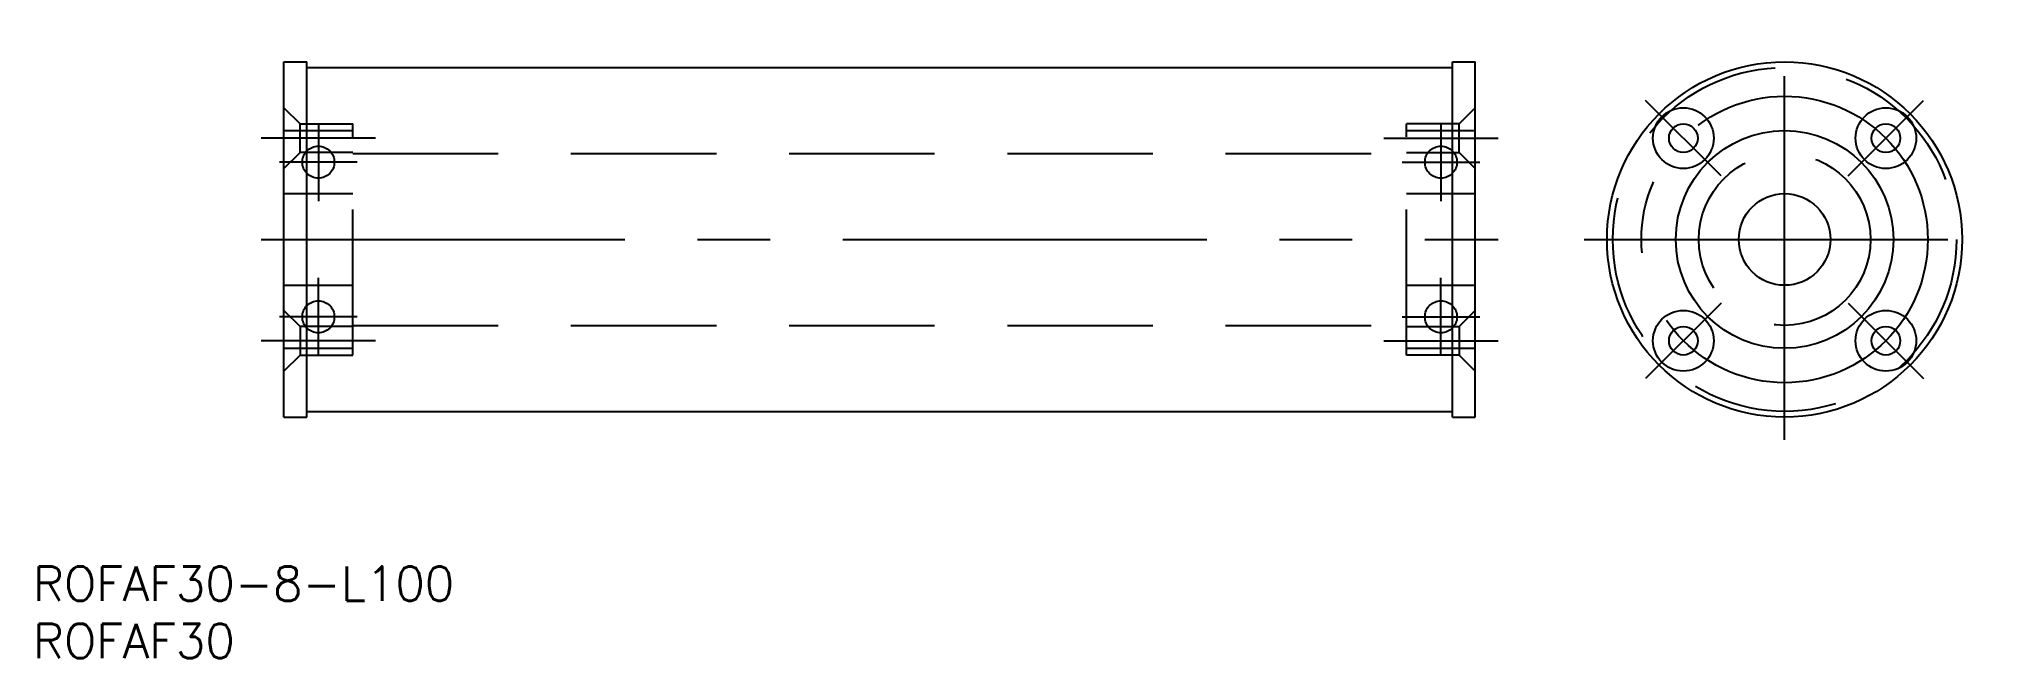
# Model space of a CAD drawing. Extents: x -152 to 18, y -37 to 18.
import ezdxf

# ---------------------------------------------------------------- set-up
doc = ezdxf.new("R2010")
doc.units = 0
doc.linetypes.add('CENTER', pattern=[50.8, 31.75, -6.35, 6.35, -6.35])
doc.linetypes.add('DASHED', pattern=[19.05, 12.7, -6.35])
doc.layers.get('0').update_dxf_attribs({"linetype": 'CONTINUOUS'})
doc.layers.add('CENTER', color=1, linetype='CENTER')
doc.styles.get("Standard").update_dxf_attribs({"font": 'txt.shx', "height": 3, "bigfont": 'bigfont.shx'})

msp = doc.modelspace()

# ---------------------------------------------------------------- linework, layer by layer
at = {"color": 7, "linetype": 'CONTINUOUS'}
for p, q in [((-131, -15.5), (-131, 15.5)), ((-131, 15.5), (-129, 15.5)), ((-129, -15.5), (-129, 15.5)), ((-29, -15.5), (-29, 15.5)), ((-29, 15.5), (-27, 15.5)), ((-27, -15.5), (-27, 15.5)), ((-129, 15), (-29, 15)), ((-129, -15), (-29, -15)), ((-131, -15.5), (-129, -15.5)), ((-29, -15.5), (-27, -15.5))]:
    msp.add_line(p, q, dxfattribs=at)
at = {"color": 3, "linetype": 'DASHED'}
for p, q in [((-131, 11.49), (-129.6, 10.09)), ((-27, 11.49), (-28.4, 10.09)), ((-131, 9.5), (-125, 9.5)), ((-129.6, 7.59), (-129.6, 10.09)), ((-129.6, 10.09), (-125, 10.09)), ((-125, -10.09), (-125, 10.09)), ((-33, -10.09), (-33, 10.09)), ((-28.4, 10.09), (-33, 10.09)), ((-33, 9.5), (-27, 9.5)), ((-28.4, 7.59), (-28.4, 10.09)), ((-131, 6.19), (-129.6, 7.59)), ((-125, 7.59), (-129.6, 7.59)), ((-125, 7.5), (-33, 7.5)), ((-33, 7.59), (-28.4, 7.59)), ((-27, 6.19), (-28.4, 7.59)), ((-131, 4), (-125, 4)), ((-33, 4), (-27, 4)), ((-131, -4), (-125, -4)), ((-33, -4), (-27, -4)), ((-131, -6.19), (-129.6, -7.59)), ((-27, -6.19), (-28.4, -7.59)), ((-125, -7.59), (-129.6, -7.59)), ((-129.6, -7.59), (-129.6, -10.09)), ((-125, -7.5), (-33, -7.5)), ((-33, -7.59), (-28.4, -7.59)), ((-28.4, -7.59), (-28.4, -10.09)), ((-131, -9.5), (-125, -9.5)), ((-131, -11.49), (-129.6, -10.09)), ((-129.6, -10.09), (-125, -10.09)), ((-33, -9.5), (-27, -9.5)), ((-28.4, -10.09), (-33, -10.09)), ((-27, -11.49), (-28.4, -10.09))]:
    msp.add_line(p, q, dxfattribs=at)
at = {"color": 7, "linetype": 'CONTINUOUS'}
for centre, radius in [((0, 0), 15.5), ((-8.84, 8.84), 2.65), ((8.84, 8.84), 2.65), ((-8.84, 8.84), 1.25), ((0, 0), 9.5), ((8.84, 8.84), 1.25), ((0, 0), 4), ((-8.84, -8.84), 2.65), ((8.84, -8.84), 2.65), ((-8.84, -8.84), 1.25), ((8.84, -8.84), 1.25)]:
    msp.add_circle(centre, radius, dxfattribs=at)
at = {"color": 3, "linetype": 'DASHED'}
for centre, radius in [((0, 0), 15), ((-128, 6.75), 1.4), ((-30, 6.75), 1.4), ((0, 0), 7.5), ((-128, -6.75), 1.4), ((-30, -6.75), 1.4)]:
    msp.add_circle(centre, radius, dxfattribs=at)
at = {"layer": 'CENTER', "color": 1, "linetype": 'CENTER'}
for p, q in [((0, -17.5), (0, 17.5)), ((-5.55, 5.55), (-12.13, 12.13)), ((5.55, 5.55), (12.13, 12.13)), ((-123, 8.84), (-133, 8.84)), ((-128, 10.15), (-128, 3.35)), ((-35, 8.84), (-25, 8.84)), ((-30, 10.15), (-30, 3.35)), ((-124.6, 6.75), (-131.4, 6.75)), ((-33.4, 6.75), (-26.6, 6.75)), ((-133, 0), (-25, 0)), ((-17.5, 0), (17.5, 0)), ((-128, -10.15), (-128, -3.35)), ((-30, -10.15), (-30, -3.35)), ((-124.6, -6.75), (-131.4, -6.75)), ((-33.4, -6.75), (-26.6, -6.75)), ((-5.55, -5.55), (-12.13, -12.13)), ((5.55, -5.55), (12.13, -12.13)), ((-123, -8.84), (-133, -8.84)), ((-35, -8.84), (-25, -8.84))]:
    msp.add_line(p, q, dxfattribs=at)
msp.add_circle((0, 0), 12.5, dxfattribs=at)

# ---------------------------------------------------------------- texts
at = {"color": 7, "linetype": 'CONTINUOUS'}
for s, p in [('ROFAF30-8-L100', (-152.91, -31.53)), ('ROFAF30', (-152.91, -36.53))]:
    msp.add_text(s, height=3, dxfattribs=at).set_placement(p)

doc.saveas('drawing.dxf')
